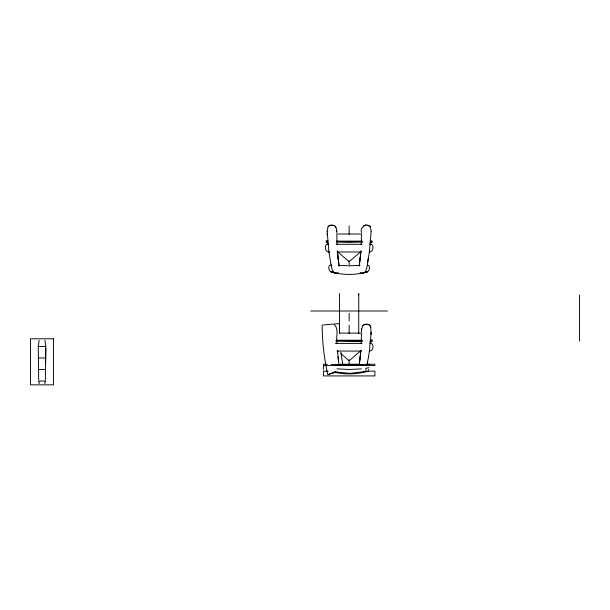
<?xml version="1.0" encoding="UTF-8"?>
<svg xmlns="http://www.w3.org/2000/svg" width="610" height="610" viewBox="0 0 610 610"><rect width="100%" height="100%" fill="white"/><g stroke="black" fill="none" stroke-linecap="round" stroke-linejoin="round"><path stroke-width="0.91" d="M358.741 333.472L358.749 294.173M371.17 231.281L369.34 252.342M369.355 351.345L371.04 334.554L370.773 327.151M45.376 379.794L45.811 346.305L44.919 340.296M361.455 234.85L361.227 244.549M361.455 333.952L361.227 343.643M45.597 363.728L45.796 348.371M361.478 232.677C359.389 227.85 366.191 223.687 367.365 225.174M361.478 331.779L361.517 330.788M371.032 334.539L371.139 332.343M361.509 330.78L361.646 328.973M327.128 231.281L328.02 226.851M360.823 251.61L360.876 250.847M360.823 350.712L360.853 350.308L359.32 364.559M360.815 251.716L360.853 251.213L360.777 252.25M359.32 265.457L360.784 252.243M360.777 351.345L359.77 361.257M360.655 253.745L359.77 262.155M360.045 259.921L360.296 257.71M360.045 359.023L360.289 356.804M45.315 381.204L44.759 383.659M369.355 252.243L369.507 251.19L367.639 262.62M369.485 350.422L368.432 357.277M359.198 266.265L359.488 264.305M361.646 328.973L362.82 325.641M368.432 258.19C367.136 262.468 367.96 275.659 360.129 272.922L360.899 273.127M367.151 364.193L368.432 357.292M366.816 365.855L367.639 361.738M365.703 370.133L366.091 368.974M328.21 243.771L326.114 241.979L326.556 241.583L327.867 241.979M368.493 370.056L368.753 369.363M372.077 241.026L370.43 240.744M372.184 339.846L370.43 339.846M39.131 340.296L38.247 346.305L38.674 379.794M328.012 226.867L329.27 225.631L330.955 225.174M362.836 325.633C364.986 323.407 370.034 323.658 370.781 327.166M360.99 251.533L349.149 261.637L337.307 251.533M370.087 243.771L372.184 241.979L371.742 241.583L370.43 241.979M360.99 350.636L349.149 360.739L340.807 353.617M370.087 342.873L372.184 341.081L371.742 340.685L370.43 341.081M364.307 272.838L364.65 272.594M328.775 225.967L329.293 225.624M363.537 225.898L365.222 225.258M363.529 325.008L365.222 324.36M328.615 374.563L335.538 371.406M331.87 265.144C327.227 263.863 328.355 271.77 331.68 272.151C337.383 273.615 343.262 274.424 349.149 274.431C355.043 274.424 360.914 273.615 366.618 272.151C369.614 271.908 371.094 264.847 367.281 265.159M327.867 240.744L326.114 240.744M368.379 371.17C357.742 374.22 346.038 374.807 335.088 372.428M367.197 271.999L366.122 272.06M366.618 272.151L367.144 272.014M366.038 371.185L363.85 371.704M365.375 272.457L365.863 272.342M330.521 225.22L331.024 225.174M363.56 371.764L349.705 373.358L335.691 371.97M337.299 273.15L338.176 272.922C337.2 273.798 332.824 272.685 334.981 273.196M369.111 367.716L365.779 368.257M336.949 273.204L334.928 273.188M362.897 273.257L363.4 273.181L362.546 273.272M365.192 225.265L366.13 225.159M365.192 324.367L366.076 324.261M361.326 368.837L349.149 369.507L336.979 368.837M369.828 251.922C373.343 252.441 374.555 243.375 370.049 244.297L370.407 244.297M323.147 324.962L339.404 323.552A151.707 107.23 90 0 0 339.503 333.426M369.873 364.254L369.34 364.292M327.677 244.297C323.811 244.175 325.16 252.448 328.47 251.922M368.981 364.322L367.106 364.467M366.389 364.513L349.149 365.108L331.2 364.467M330.94 225.174L333.845 225.456L335.264 226.31M370.407 343.399L369.957 343.43C374.41 342.324 373.633 351.436 369.744 351.024M362.858 364.483L349.149 364.871L335.447 364.483M336.354 241.118L361.951 241.118M361.951 241.583L349.149 241.979L336.354 241.583M336.354 340.22L361.951 340.22M361.951 340.685L357.963 341.081L336.354 340.685M359.976 265.472L350.224 265.716M359.542 364.414L340.037 364.467M336.575 233.996L361.776 233.996M326.175 241.979L327.57 241.979M336.697 241.979L362.958 241.979M370.102 241.979L372.123 241.979M327.311 244.297L328.34 244.328M336.278 244.297L362.02 244.297M370.049 244.297L370.987 244.297M337.01 251.968L361.295 251.968M333.716 272.06L331.062 271.984L331.68 272.151M310.757 311.001L387.541 311.001M339.351 333.098L361.776 333.098M335.736 341.081L362.958 341.081M369.805 341.081L372.184 341.081M335.386 343.399L362.02 343.399M38.209 346.457L45.834 346.457M337.01 351.07L339.442 351.07M342.058 351.07L361.295 351.07M38.377 357.971L45.651 357.971M327.242 364.246L323.43 364.246L323.43 369.485M338.672 364.246L359.633 364.246M367.25 364.246L374.875 364.246L374.875 365.558L323.43 365.558M38.544 369.492L45.475 369.492M328.188 371.162L323.43 371.162L323.43 375.92L374.875 375.92L374.875 371.162L366.297 371.162M38.712 381.006L45.315 381.006M332.092 225.159L334.493 225.738M348.074 265.716L338.329 265.48M362.149 273.272L361.28 273.196M367.273 324.276L367.777 324.322M367.716 225.212L370.285 226.867L371.162 231.266M368.44 225.38L369.035 225.639M368.44 324.482L369.027 324.733M334.486 324.833C339.32 329.484 335.477 337.841 337.078 343.643M334.044 272.868L332.206 269.872L330.658 262.62M337.307 350.636L338.71 351.833M369.523 325.061L370.278 325.954M369.53 225.967L370.278 226.851M335.256 226.302L336.453 228.681L336.819 232.685M335.66 226.783L335.996 227.355M39.284 383.659L38.727 381.204M330.666 262.635L328.798 251.175L328.958 252.327M339.107 266.265L337.421 250.847M328.95 252.243L327.135 231.266M338.977 265.457L337.643 253.745M338.001 356.812L338.817 363.407M338.527 361.265L337.444 350.308M338.009 257.702L338.253 259.921M337.49 251.8L337.444 251.213L337.483 251.716M336.735 230.748L336.789 231.686M327.158 233.241L327.265 235.437M337.078 244.549L336.842 234.85M339.564 333.472L339.549 293.471M579.5 295.011L579.5 341.081M358.749 293.471L358.749 294.882M349.149 225.99L349.149 234.453M349.149 260.775L349.149 266.417M349.149 313.327L349.149 320.967M349.149 325.092L349.149 333.556M349.149 359.877L349.149 365.52M342.767 364.284A151.707 107.23 90 0 1 340.715 350.285M327.784 374.647A168.04 119.629 -89.8 0 1 322.164 324.947M328.615 374.281A134.84 95.45 90 0 1 337.521 372.138M53.535 338.779L30.5 338.779L30.5 384.849L53.535 384.849L53.535 338.779"/></g></svg>
